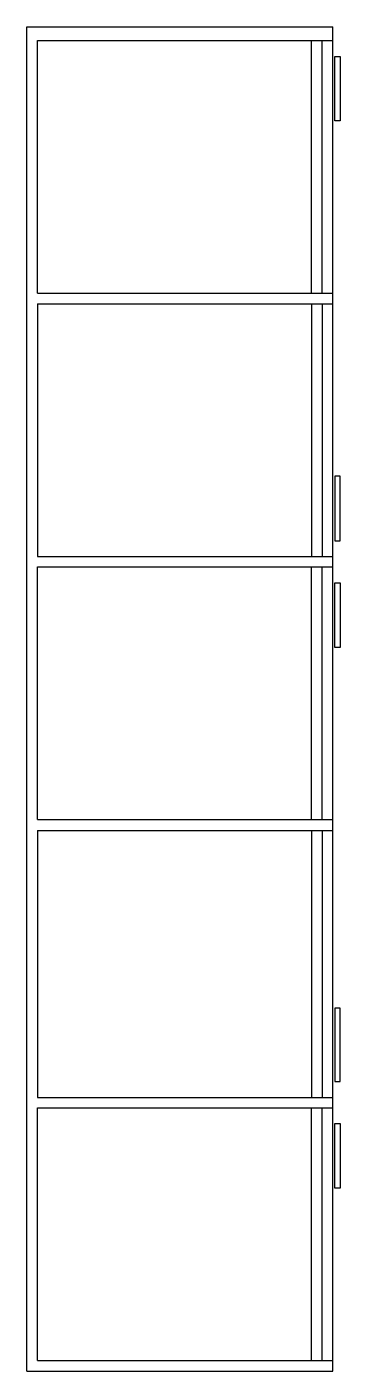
# Model space of a CAD drawing. Extents: x 2.93 to 3.51, y -1.14 to 1.36.
import ezdxf

# ---------------------------------------------------------------- set-up
doc = ezdxf.new("R2010")
doc.units = 0
doc.header["$MEASUREMENT"] = 0
doc.layers.get('0').update_dxf_attribs({"linetype": 'CONTINUOUS'})

msp = doc.modelspace()

# ---------------------------------------------------------------- linework, layer by layer
for p, q in [((2.9251, -1.137), (2.9251, 1.363)), ((2.9251, 1.363), (3.4951, 1.363)), ((3.4951, -1.137), (3.4951, 1.363)), ((2.9451, 0.8677), (2.9451, 1.3378)), ((2.9451, 1.3378), (3.4951, 1.3378)), ((3.4551, 0.8677), (3.4551, 1.3378)), ((3.4751, 0.8677), (3.4751, 1.3378)), ((2.9451, 0.8677), (3.4951, 0.8677)), ((2.9451, 0.8478), (3.4951, 0.8478)), ((2.9451, 0.8478), (2.9451, 0.3778)), ((3.4551, 0.8478), (3.4551, 0.3778)), ((3.4751, 0.8478), (3.4751, 0.3778)), ((2.9451, 0.3778), (3.4951, 0.3778)), ((2.9451, -0.1114), (2.9451, 0.3587)), ((2.9451, 0.3587), (3.4951, 0.3587)), ((3.4551, -0.1114), (3.4551, 0.3587)), ((3.4751, -0.1114), (3.4751, 0.3587)), ((2.9451, -0.1114), (3.4951, -0.1114)), ((2.9451, -0.1313), (2.9451, -0.628)), ((2.9451, -0.1313), (3.4951, -0.1313)), ((3.4551, -0.1313), (3.4551, -0.628)), ((3.4751, -0.1313), (3.4751, -0.628)), ((2.9451, -0.628), (3.4951, -0.628)), ((2.9451, -0.6471), (3.4951, -0.6471)), ((2.9451, -1.1171), (2.9451, -0.6471)), ((3.4551, -1.1171), (3.4551, -0.6471)), ((3.4751, -1.1171), (3.4751, -0.6471)), ((2.9451, -1.1171), (3.4951, -1.1171)), ((2.9251, -1.137), (3.4951, -1.137))]:
    msp.add_line(p, q)
for points in [[(3.5084, 1.1881), (3.4984, 1.1881), (3.4984, 1.3081), (3.5084, 1.3081)], [(3.5084, 0.5274), (3.4984, 0.5274), (3.4984, 0.4074), (3.5084, 0.4074)], [(3.5084, 0.209), (3.4984, 0.209), (3.4984, 0.329), (3.5084, 0.329)], [(3.5084, -0.4623), (3.4984, -0.4623), (3.4984, -0.5983), (3.5084, -0.5983)], [(3.5084, -0.7968), (3.4984, -0.7968), (3.4984, -0.6768), (3.5084, -0.6768)]]:
    msp.add_lwpolyline(points, close=True)

doc.saveas('drawing.dxf')
